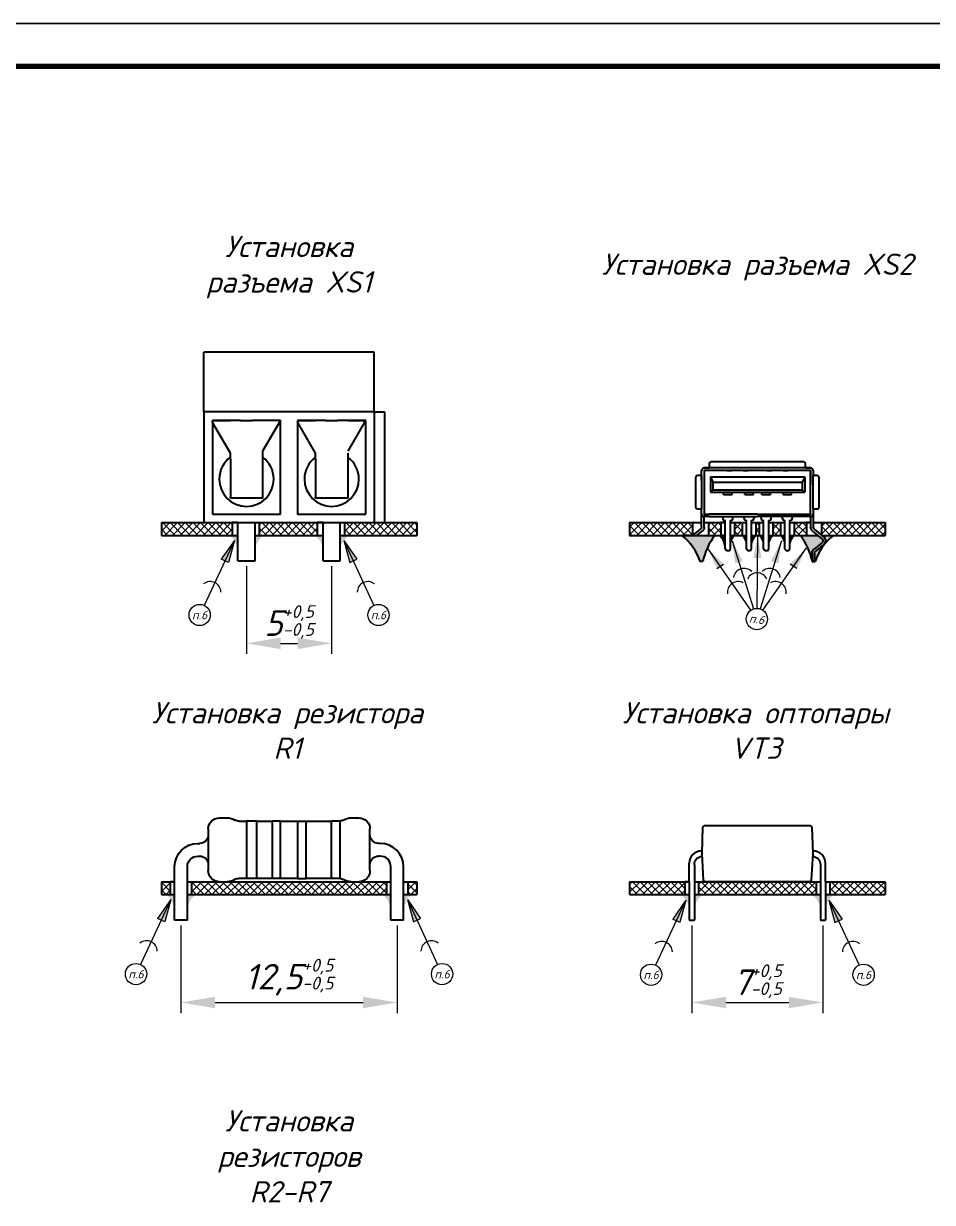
# Model space of a CAD drawing. Header units: millimetres. Extents: x 2470 to 6390, y 1560 to 2814.
# Drawn here: x 3118.8 to 3225.6, y 1719.1 to 1857.5 of the extents above; entities that cross this region are included whole.
import ezdxf

# ---------------------------------------------------------------- set-up
doc = ezdxf.new("R2010")
doc.units = ezdxf.units.MM
for name, color, linetype, lineweight in [('border', 7, 'Continuous', 70), ('Text', 7, 'Continuous', 18), ('Размерные линии', 7, 'Continuous', 15), ('Сплошная тонкая', 7, 'Continuous', 30), ('Штриховка', 7, 'Continuous', 9)]:
    doc.layers.add(name, color=color, linetype=linetype, lineweight=lineweight)
doc.styles.add('Main', font='isocpeur.ttf', dxfattribs={"oblique": 15, "height": 3})
doc.dimstyles.new('ISO-25', dxfattribs={"dimtxt": 3, "dimasz": 4, "dimexe": 1.25, "dimexo": 0.625, "dimtad": 1, "dimtoh": 1, "dimtxsty": 'Main', "dimcen": 2.5, "dimclrd": 256, "dimclre": 256, "dimclrt": 256, "dimadec": 0, "dimazin": 0, "dimtol": 1, "dimtm": 0.5, "dimtfac": 1, "dimtmove": 0, "dimatfit": 3, "dimfxl": 1, "dimlwd": -1, "dimlwe": -1, "dimarcsym": 0})

# ---------------------------------------------------------------- blocks, each defined once
blk = doc.blocks.new('*D76')
at = {"layer": 'Defpoints', "color": 0, "lineweight": 18, "transparency": 16777216}
for p in [(3137.3, 1752.24), (3162.7, 1752.24), (3162.7, 1742.56)]:
    blk.add_point(p, dxfattribs=at)
at = {"layer": 'Размерные линии', "transparency": 16777216}
for p, q in [((3137.3, 1751.61), (3137.3, 1741.31)), ((3162.7, 1751.61), (3162.7, 1741.31)), ((3141.3, 1742.56), (3158.7, 1742.56))]:
    blk.add_line(p, q, dxfattribs=at)
at = {"layer": 'Размерные линии', "lineweight": 18, "transparency": 16777216}
for points in [[(3141.3, 1743.23), (3141.3, 1741.89), (3137.3, 1742.56)], [(3158.7, 1743.23), (3158.7, 1741.89), (3162.7, 1742.56)]]:
    blk.add_solid(points, dxfattribs=at)
at = {"layer": 'Размерные линии', "transparency": 16777216, "insert": (3150, 1745.54), "char_height": 3, "attachment_point": 5, "style": 'Main'}
blk.add_mtext('12,5{\\H0.5x;\\S+0,5^ -0,5;}', dxfattribs=at)
blk = doc.blocks.new('*D69')
at = {"layer": 'Defpoints', "color": 0, "lineweight": 18, "transparency": 16777216}
for p in [(3145, 1794.41), (3155, 1794.41), (3155, 1784.73)]:
    blk.add_point(p, dxfattribs=at)
at = {"layer": 'Размерные линии', "transparency": 16777216}
for p, q in [((3145, 1793.78), (3145, 1783.48)), ((3155, 1793.78), (3155, 1783.48)), ((3149, 1784.73), (3151, 1784.73))]:
    blk.add_line(p, q, dxfattribs=at)
at = {"layer": 'Размерные линии', "lineweight": 18, "transparency": 16777216}
for points in [[(3149, 1785.4), (3149, 1784.06), (3145, 1784.73)], [(3151, 1785.4), (3151, 1784.06), (3155, 1784.73)]]:
    blk.add_solid(points, dxfattribs=at)
at = {"layer": 'Размерные линии', "transparency": 16777216, "insert": (3150, 1787.41), "char_height": 3, "attachment_point": 5, "style": 'Main'}
blk.add_mtext('5{\\H0.5x;\\S+0,5^ -0,5;}', dxfattribs=at)
blk = doc.blocks.new('*D66')
at = {"layer": 'Defpoints', "color": 0, "lineweight": 18, "transparency": 16777216}
for p in [(3197.3, 1752.24), (3212.7, 1752.24), (3212.7, 1742.56)]:
    blk.add_point(p, dxfattribs=at)
at = {"layer": 'Размерные линии', "transparency": 16777216}
for p, q in [((3197.3, 1751.61), (3197.3, 1741.31)), ((3212.7, 1751.61), (3212.7, 1741.31)), ((3201.3, 1742.56), (3208.7, 1742.56))]:
    blk.add_line(p, q, dxfattribs=at)
at = {"layer": 'Размерные линии', "lineweight": 18, "transparency": 16777216}
for points in [[(3201.3, 1743.23), (3201.3, 1741.89), (3197.3, 1742.56)], [(3208.7, 1743.23), (3208.7, 1741.89), (3212.7, 1742.56)]]:
    blk.add_solid(points, dxfattribs=at)
at = {"layer": 'Размерные линии', "transparency": 16777216, "insert": (3205, 1745.24), "char_height": 3, "attachment_point": 5, "style": 'Main'}
blk.add_mtext('7{\\H0.5x;\\S+0,5^ -0,5;}', dxfattribs=at)

msp = doc.modelspace()

# ---------------------------------------------------------------- hatches: boundary and pattern name
at = {"layer": 'Штриховка'}
h = msp.add_hatch(dxfattribs=at)
h.set_pattern_fill('ANSI37', color=256, scale=0.2)
h.set_pattern_definition([(45, (-1430, -587.5918), (-0.449012806, 0.449012806), []), (135, (-1430, -587.5918), (-0.449012806, -0.449012806), [])])
h.paths.add_polyline_path([(3143.3, 1798.908), (3135, 1798.908), (3135, 1797.408), (3143.3, 1797.408)])
h.paths.add_polyline_path([(3153.3, 1798.908), (3146.5, 1798.908), (3146.5, 1797.408), (3153.3, 1797.408)])
h.paths.add_polyline_path([(3165, 1798.908), (3161.2, 1798.908), (3161.2, 1798.908), (3156.5, 1798.908), (3156.5, 1797.408), (3165, 1797.408)])
h = msp.add_hatch(dxfattribs=at)
h.set_pattern_fill('ANSI37', color=256, scale=0.2)
h.set_pattern_definition([(45, (-1265, -587.5918), (-0.44901281, 0.44901281), []), (135, (-1265, -587.5918), (-0.44901281, -0.44901281), [])])
h.paths.add_polyline_path([(3220, 1798.908), (3212.586, 1798.908), (3212.586, 1797.408), (3220, 1797.408)])
h.paths.add_polyline_path([(3210.755, 1798.908), (3209.33, 1798.908), (3209.33, 1797.408), (3210.755, 1797.408)])
h.paths.add_polyline_path([(3207.73, 1798.908), (3206.83, 1798.908), (3206.83, 1797.408), (3207.73, 1797.408)])
h.paths.add_polyline_path([(3205.23, 1798.908), (3204.83, 1798.908), (3204.83, 1797.408), (3205.23, 1797.408)])
h.paths.add_polyline_path([(3203.23, 1798.908), (3202.33, 1798.908), (3202.33, 1797.408), (3203.23, 1797.408)])
h.paths.add_polyline_path([(3200.73, 1798.908), (3199.245, 1798.908), (3199.245, 1797.408), (3200.73, 1797.408)])
h.paths.add_polyline_path([(3197.414, 1798.908), (3190, 1798.908), (3190, 1797.408), (3197.414, 1797.408)])
h = msp.add_hatch(color=256, dxfattribs=at)
h.dxf.hatch_style = 1
h.paths.add_polyline_path([(3143.572, 1796.804), (3142.033, 1794.606), (3142.456, 1794.408)])
h.paths.add_polyline_path([(3143.572, 1796.804), (3142.456, 1794.408), (3142.877, 1794.212)])
h = msp.add_hatch(color=256, dxfattribs=at)
h.dxf.hatch_style = 1
h.paths.add_polyline_path([(3144, 1797.408), (3143, 1797.408, -0.236068), (3144, 1795.496)])
h = msp.add_hatch(color=256, dxfattribs=at)
h.dxf.hatch_style = 1
h.paths.add_polyline_path([(3146, 1797.408), (3147, 1797.408, 0.236068), (3146, 1795.496)])
h = msp.add_hatch(color=256, dxfattribs=at)
h.dxf.hatch_style = 1
h.paths.add_polyline_path([(3154, 1797.408), (3153, 1797.408, -0.236068), (3154, 1795.496)])
h = msp.add_hatch(color=256, dxfattribs=at)
h.dxf.hatch_style = 1
h.paths.add_polyline_path([(3156, 1797.408), (3157, 1797.408, 0.236068), (3156, 1795.496)])
h = msp.add_hatch(color=256, dxfattribs=at)
h.dxf.hatch_style = 1
h.paths.add_polyline_path([(3156.428, 1796.804), (3157.967, 1794.606), (3157.544, 1794.408)])
h.paths.add_polyline_path([(3156.428, 1796.804), (3157.544, 1794.408), (3157.123, 1794.212)])
h = msp.add_hatch(color=256, dxfattribs=at)
h.dxf.hatch_style = 1
h.paths.add_polyline_path([(3198.285, 1794.328), (3198.585, 1794.328, -0.1079523), (3199.999, 1797.408), (3197.906, 1797.408), (3197.424, 1797.408), (3196.114, 1797.408, -0.1493434)])
h = msp.add_hatch(color=256, dxfattribs=at)
h.dxf.hatch_style = 1
h.paths.add_polyline_path([(3201.23, 1795.84), (3201.23, 1797.408), (3200.63, 1797.408, -0.1666058)])
h = msp.add_hatch(color=256, dxfattribs=at)
h.dxf.hatch_style = 1
h.paths.add_polyline_path([(3201.83, 1797.408), (3202.43, 1797.408, 0.1666058), (3201.83, 1795.84)])
h = msp.add_hatch(color=256, dxfattribs=at)
h.dxf.hatch_style = 1
h.paths.add_polyline_path([(3202.045, 1796.786), (3203.277, 1794.402), (3202.831, 1794.262)])
h.paths.add_polyline_path([(3202.045, 1796.786), (3202.831, 1794.262), (3202.387, 1794.124)])
h = msp.add_hatch(color=256, dxfattribs=at)
h.dxf.hatch_style = 1
h.paths.add_polyline_path([(3203.73, 1797.408), (3203.13, 1797.408, -0.1666058), (3203.73, 1795.84)])
h = msp.add_hatch(color=256, dxfattribs=at)
h.dxf.hatch_style = 1
h.paths.add_polyline_path([(3204.33, 1797.408), (3204.93, 1797.408, 0.1666058), (3204.33, 1795.84)])
h = msp.add_hatch(color=256, dxfattribs=at)
h.dxf.hatch_style = 1
h.paths.add_polyline_path([(3205.03, 1797.408), (3205.471, 1794.761), (3205.004, 1794.766)])
h.paths.add_polyline_path([(3205.03, 1797.408), (3205.004, 1794.766), (3204.54, 1794.77)])
h = msp.add_hatch(color=256, dxfattribs=at)
h.dxf.hatch_style = 1
h.paths.add_polyline_path([(3205.73, 1797.408), (3205.13, 1797.408, -0.1666058), (3205.73, 1795.84)])
h = msp.add_hatch(color=256, dxfattribs=at)
h.dxf.hatch_style = 1
h.paths.add_polyline_path([(3206.33, 1797.408), (3206.93, 1797.408, 0.1666058), (3206.33, 1795.84)])
h = msp.add_hatch(color=256, dxfattribs=at)
h.dxf.hatch_style = 1
h.paths.add_polyline_path([(3207.837, 1796.786), (3206.605, 1794.402), (3207.051, 1794.262)])
h.paths.add_polyline_path([(3207.837, 1796.786), (3207.051, 1794.262), (3207.495, 1794.124)])
h = msp.add_hatch(color=256, dxfattribs=at)
h.dxf.hatch_style = 1
h.paths.add_polyline_path([(3208.23, 1797.408), (3207.63, 1797.408, -0.1666058), (3208.23, 1795.84)])
h = msp.add_hatch(color=256, dxfattribs=at)
h.dxf.hatch_style = 1
h.paths.add_polyline_path([(3208.83, 1797.408), (3209.43, 1797.408, 0.1666058), (3208.83, 1795.84)])
h = msp.add_hatch(color=256, dxfattribs=at)
h.dxf.hatch_style = 1
h.paths.add_polyline_path([(3210.061, 1797.408), (3212.154, 1797.408), (3212.636, 1797.408), (3213.946, 1797.408, 0.1493434), (3211.775, 1794.328), (3211.475, 1794.328, 0.1079523)])
h = msp.add_hatch(color=256, dxfattribs=at)
h.dxf.hatch_style = 1
h.paths.add_polyline_path([(3199.126, 1795.945), (3201.015, 1794.039), (3200.631, 1793.772)])
h.paths.add_polyline_path([(3199.126, 1795.945), (3200.631, 1793.772), (3200.249, 1793.507)])
h = msp.add_hatch(color=256, dxfattribs=at)
h.dxf.hatch_style = 1
h.paths.add_polyline_path([(3210.757, 1795.945), (3208.868, 1794.039), (3209.251, 1793.772)])
h.paths.add_polyline_path([(3210.757, 1795.945), (3209.251, 1793.772), (3209.633, 1793.507)])
h = msp.add_hatch(dxfattribs=at)
h.set_pattern_fill('ANSI37', color=256, scale=0.2)
h.set_pattern_definition([(45, (-1320, -679.7617), (-0.44901281, 0.44901281), []), (135, (-1320, -679.7617), (-0.44901281, -0.44901281), [])])
h.paths.add_polyline_path([(3136.05, 1756.738), (3135, 1756.738), (3135, 1755.238), (3136.051, 1755.238)])
h.paths.add_polyline_path([(3161.45, 1756.738), (3138.55, 1756.738), (3138.549, 1755.238), (3161.451, 1755.238)])
h.paths.add_polyline_path([(3165, 1756.738), (3163.95, 1756.738), (3163.949, 1755.238), (3165, 1755.238)])
h = msp.add_hatch(dxfattribs=at)
h.set_pattern_fill('ANSI37', color=256, scale=0.2)
h.set_pattern_definition([(45, (-1320, -629.7617), (-0.449012806, 0.449012806), []), (135, (-1320, -629.7617), (-0.449012806, -0.449012806), [])])
h.paths.add_polyline_path([(3196.5, 1756.738), (3190, 1756.738), (3190, 1755.238), (3196.5, 1755.238)])
h.paths.add_polyline_path([(3211.9, 1756.738), (3198.1, 1756.738), (3198.1, 1755.238), (3211.9, 1755.238)])
h.paths.add_polyline_path([(3220, 1756.738), (3213.5, 1756.738), (3213.5, 1755.238), (3220, 1755.238)])
h = msp.add_hatch(color=256, dxfattribs=at)
h.dxf.hatch_style = 1
h.paths.add_polyline_path([(3136.55, 1755.238), (3135.55, 1755.238, -0.236068), (3136.55, 1753.326)])
h = msp.add_hatch(color=256, dxfattribs=at)
h.dxf.hatch_style = 1
h.paths.add_polyline_path([(3138.05, 1755.238), (3139.05, 1755.238, 0.236068), (3138.05, 1753.326)])
h = msp.add_hatch(color=256, dxfattribs=at)
h.dxf.hatch_style = 1
h.paths.add_polyline_path([(3161.95, 1755.238), (3160.95, 1755.238, -0.236068), (3161.95, 1753.326)])
h = msp.add_hatch(color=256, dxfattribs=at)
h.dxf.hatch_style = 1
h.paths.add_polyline_path([(3163.45, 1755.238), (3164.45, 1755.238, 0.236068), (3163.45, 1753.326)])
h = msp.add_hatch(color=256, dxfattribs=at)
h.dxf.hatch_style = 1
h.paths.add_polyline_path([(3197, 1755.238), (3196, 1755.238, -0.236068), (3197, 1753.326)])
h = msp.add_hatch(color=256, dxfattribs=at)
h.dxf.hatch_style = 1
h.paths.add_polyline_path([(3197.6, 1755.238), (3198.6, 1755.238, 0.236068), (3197.6, 1753.326)])
h = msp.add_hatch(color=256, dxfattribs=at)
h.dxf.hatch_style = 1
h.paths.add_polyline_path([(3212.4, 1755.238), (3211.4, 1755.238, -0.236068), (3212.4, 1753.326)])
h = msp.add_hatch(color=256, dxfattribs=at)
h.dxf.hatch_style = 1
h.paths.add_polyline_path([(3213, 1755.238), (3214, 1755.238, 0.236068), (3213, 1753.326)])
h = msp.add_hatch(color=256, dxfattribs=at)
h.dxf.hatch_style = 1
h.paths.add_polyline_path([(3136.099, 1754.637), (3134.56, 1752.439), (3134.983, 1752.241)])
h.paths.add_polyline_path([(3136.099, 1754.637), (3134.983, 1752.241), (3135.404, 1752.045)])
h = msp.add_hatch(color=256, dxfattribs=at)
h.dxf.hatch_style = 1
h.paths.add_polyline_path([(3163.901, 1754.637), (3165.44, 1752.439), (3165.017, 1752.241)])
h.paths.add_polyline_path([(3163.901, 1754.637), (3165.017, 1752.241), (3164.596, 1752.045)])
h = msp.add_hatch(color=256, dxfattribs=at)
h.dxf.hatch_style = 1
h.paths.add_polyline_path([(3196.596, 1754.56), (3195.057, 1752.362), (3195.48, 1752.165)])
h.paths.add_polyline_path([(3196.596, 1754.56), (3195.48, 1752.165), (3195.901, 1751.968)])
h = msp.add_hatch(color=256, dxfattribs=at)
h.dxf.hatch_style = 1
h.paths.add_polyline_path([(3213.404, 1754.56), (3214.943, 1752.362), (3214.52, 1752.165)])
h.paths.add_polyline_path([(3213.404, 1754.56), (3214.52, 1752.165), (3214.099, 1751.968)])

# ---------------------------------------------------------------- linework, layer by layer
at = {"layer": 'border', "lineweight": 18}
for p, q in [((3310, 1857.5), (2890, 1857.5)), ((2890, 1857.5), (3310, 1857.5)), ((3202.045, 1796.786), (3204.566, 1788.774)), ((3205.03, 1797.408), (3204.953, 1788.831)), ((3207.837, 1796.786), (3205.316, 1788.774)), ((3204.228, 1788.608), (3199.126, 1795.945)), ((3205.655, 1788.608), (3210.757, 1795.945))]:
    msp.add_line(p, q, dxfattribs=at)
at = {"layer": 'border', "lineweight": 70}
msp.add_line((2910, 1852.5), (3305, 1852.5), dxfattribs=at)
at = {"layer": 'Размерные линии'}
for p, q in [((3143.572, 1796.804), (3140.026, 1789.191)), ((3143.572, 1796.804), (3142.033, 1794.606)), ((3143.572, 1796.804), (3142.877, 1794.212)), ((3156.428, 1796.804), (3157.967, 1794.606)), ((3156.428, 1796.804), (3159.974, 1789.191)), ((3156.428, 1796.804), (3157.123, 1794.212)), ((3142.877, 1794.212), (3142.033, 1794.606)), ((3157.123, 1794.212), (3157.967, 1794.606)), ((3200.249, 1793.507), (3201.015, 1794.039)), ((3209.633, 1793.507), (3208.868, 1794.039)), ((3136.099, 1754.637), (3132.553, 1747.023)), ((3136.099, 1754.637), (3134.56, 1752.439)), ((3136.099, 1754.637), (3135.404, 1752.045)), ((3163.901, 1754.637), (3165.44, 1752.439)), ((3163.901, 1754.637), (3167.447, 1747.023)), ((3163.901, 1754.637), (3164.596, 1752.045)), ((3196.596, 1754.56), (3193.05, 1746.947)), ((3196.596, 1754.56), (3195.057, 1752.362)), ((3196.596, 1754.56), (3195.901, 1751.968)), ((3213.404, 1754.56), (3214.943, 1752.362)), ((3213.404, 1754.56), (3216.95, 1746.947)), ((3213.404, 1754.56), (3214.099, 1751.968)), ((3135.404, 1752.045), (3134.56, 1752.439)), ((3164.596, 1752.045), (3165.44, 1752.439)), ((3195.901, 1751.968), (3195.057, 1752.362)), ((3214.099, 1751.968), (3214.943, 1752.362))]:
    msp.add_line(p, q, dxfattribs=at)
for centre in [(3139.498, 1788.057), (3160.502, 1788.057), (3204.941, 1787.581), (3132.025, 1745.89), (3167.975, 1745.89), (3192.522, 1745.814), (3217.478, 1745.814)]:
    msp.add_circle(centre, 1.25, dxfattribs=at)
for centre, start, end in [((3203.431, 1792.285), 43.59813, 171.24467), ((3204.975, 1791.754), 25.73902, 153.38556), ((3206.452, 1792.285), 8.75533, 136.40187), ((3140.743, 1790.732), 1.08395, 128.73049), ((3159.257, 1790.732), 51.26951, 178.91605), ((3202.738, 1790.73), 61.01215, 188.65869), ((3207.144, 1790.73), 351.34131, 118.98785), ((3133.271, 1748.564), 1.08395, 128.73049), ((3166.729, 1748.564), 51.26951, 178.91605), ((3193.768, 1748.488), 1.08395, 128.73049), ((3216.232, 1748.488), 51.26951, 178.91605)]:
    msp.add_arc(centre, 1.25, start, end, dxfattribs=at)
at = {"layer": 'Сплошная тонкая', "linetype": 'Continuous', "lineweight": 25, "extrusion": (1.22465e-16, 1, -2.22045e-16)}
for p, q in [((3140, 1811.908), (3140, 1818.908)), ((3144.58, 1818.908), (3140, 1818.908)), ((3154.58, 1818.908), (3145.42, 1818.908)), ((3160, 1818.908), (3155.42, 1818.908)), ((3160, 1811.908), (3160, 1818.908)), ((3140, 1811.908), (3140, 1798.908)), ((3160, 1811.908), (3140, 1811.908)), ((3160, 1811.908), (3160, 1798.908)), ((3160, 1811.908), (3161.2, 1811.908)), ((3161.2, 1811.908), (3161.2, 1798.908)), ((3143.11, 1810.908), (3141, 1810.908)), ((3141, 1810.908), (3141, 1810.108)), ((3141.02, 1810.899), (3143.11, 1810.899)), ((3141.02, 1810.649), (3141.02, 1810.899)), ((3143.11, 1807.057), (3141.02, 1810.649)), ((3144.3, 1810.908), (3143.11, 1810.908)), ((3146.89, 1810.908), (3145.7, 1810.908)), ((3149, 1810.908), (3146.89, 1810.908)), ((3148.98, 1810.899), (3146.89, 1807.308)), ((3149, 1810.108), (3149, 1810.908)), ((3153.11, 1810.908), (3151, 1810.908)), ((3151, 1810.908), (3151, 1810.108)), ((3151.02, 1810.899), (3153.11, 1810.899)), ((3151.02, 1810.649), (3151.02, 1810.899)), ((3153.11, 1807.057), (3151.02, 1810.649)), ((3154.3, 1810.908), (3153.11, 1810.908)), ((3156.89, 1810.908), (3155.7, 1810.908)), ((3159, 1810.908), (3156.89, 1810.908)), ((3158.98, 1810.899), (3156.89, 1807.308)), ((3156.89, 1810.899), (3158.98, 1810.899)), ((3158.98, 1810.649), (3158.98, 1810.899)), ((3159, 1810.108), (3159, 1810.908)), ((3141, 1810.108), (3141, 1799.908)), ((3149, 1799.908), (3149, 1810.108)), ((3151, 1810.108), (3151, 1799.908)), ((3159, 1799.908), (3159, 1810.108)), ((3143.11, 1807.057), (3143.11, 1807.051)), ((3143.11, 1806.372), (3143.11, 1803.103)), ((3146.89, 1807.308), (3146.89, 1807.051)), ((3146.89, 1806.372), (3146.89, 1803.103)), ((3153.11, 1806.372), (3153.11, 1803.103)), ((3156.89, 1806.372), (3156.89, 1803.103)), ((3143.11, 1803.103), (3143.11, 1802.369)), ((3143.11, 1802.369), (3143.11, 1801.886)), ((3146.89, 1803.103), (3146.89, 1802.369)), ((3146.89, 1802.369), (3146.89, 1801.886)), ((3153.11, 1803.103), (3153.11, 1802.369)), ((3153.11, 1802.369), (3153.11, 1801.886)), ((3156.89, 1803.103), (3156.89, 1802.369)), ((3156.89, 1802.369), (3156.89, 1801.886)), ((3146.89, 1801.77), (3143.11, 1801.77)), ((3156.89, 1801.77), (3153.11, 1801.77)), ((3141, 1799.908), (3143.9, 1799.908)), ((3143.9, 1799.908), (3146.1, 1799.908)), ((3146.1, 1799.908), (3149, 1799.908)), ((3151, 1799.908), (3153.9, 1799.908)), ((3153.9, 1799.908), (3156.1, 1799.908)), ((3156.1, 1799.908), (3159, 1799.908)), ((3140, 1798.908), (3161.2, 1798.908)), ((3144, 1794.408), (3144, 1798.908)), ((3146, 1794.408), (3146, 1798.908)), ((3154, 1794.408), (3154, 1798.908)), ((3156, 1794.408), (3156, 1798.908)), ((3141.8, 1764.244), (3142.714, 1764.244)), ((3144.155, 1763.844), (3145, 1763.844)), ((3146.2, 1763.864), (3145, 1763.864)), ((3146.2, 1763.844), (3148, 1763.844)), ((3149, 1763.864), (3148, 1763.864)), ((3149, 1763.844), (3151, 1763.844)), ((3151, 1763.864), (3152, 1763.864)), ((3152, 1763.844), (3155, 1763.844)), ((3156, 1763.864), (3155, 1763.864)), ((3157.286, 1764.244), (3158.2, 1764.244)), ((3198.5, 1760.038), (3198.608, 1763.145)), ((3198.808, 1763.338), (3211.192, 1763.338)), ((3211.392, 1763.145), (3211.5, 1760.038)), ((3139.3, 1761.244), (3139.5, 1761.244)), ((3160.7, 1761.244), (3160.5, 1761.244)), ((3139.3, 1759.744), (3139.5, 1759.744)), ((3160.7, 1759.744), (3160.5, 1759.744)), ((3198.4, 1760.338), (3198.51, 1760.338)), ((3198.663, 1756.928), (3198.5, 1760.038)), ((3211.5, 1760.038), (3211.337, 1756.928)), ((3211.49, 1760.338), (3211.6, 1760.338)), ((3136.55, 1752.238), (3136.55, 1758.494)), ((3138.05, 1752.238), (3138.05, 1758.494)), ((3161.95, 1752.238), (3161.95, 1758.494)), ((3163.45, 1752.238), (3163.45, 1758.494)), ((3197, 1756.738), (3197, 1758.938)), ((3197.6, 1758.742), (3197.6, 1756.738)), ((3212.4, 1758.742), (3212.4, 1756.738)), ((3213, 1756.738), (3213, 1758.938)), ((3141.8, 1756.744), (3142.714, 1756.744)), ((3144.155, 1757.144), (3145, 1757.144)), ((3146.2, 1757.124), (3145, 1757.124)), ((3146.2, 1757.144), (3148, 1757.144)), ((3149, 1757.124), (3148, 1757.124)), ((3149, 1757.144), (3151, 1757.144)), ((3151, 1757.124), (3152, 1757.124)), ((3152, 1757.144), (3155, 1757.144)), ((3156, 1757.124), (3155, 1757.124)), ((3157.286, 1756.744), (3158.2, 1756.744)), ((3197, 1756.738), (3197, 1755.338)), ((3197.6, 1756.738), (3197.6, 1755.338)), ((3211.137, 1756.738), (3198.863, 1756.738)), ((3212.4, 1756.738), (3212.4, 1755.338)), ((3213, 1756.738), (3213, 1755.338)), ((3197, 1755.338), (3197, 1752.238)), ((3197.6, 1755.338), (3197.6, 1752.238)), ((3212.4, 1755.338), (3212.4, 1752.238)), ((3213, 1755.338), (3213, 1752.238))]:
    msp.add_line(p, q, dxfattribs=at)
at = {"layer": 'Сплошная тонкая', "linetype": 'Continuous', "lineweight": 25, "extrusion": (0, 1, -2.22045e-16)}
for p, q in [((3198.455, 1804.428), (3198.455, 1805.018)), ((3198.455, 1805.018), (3198.455, 1805.018)), ((3198.455, 1804.418), (3198.455, 1805.018)), ((3198.546, 1805.237), (3198.546, 1805.237)), ((3200.912, 1805.028), (3198.755, 1805.029)), ((3198.755, 1805.029), (3198.755, 1804.328)), ((3198.755, 1805.018), (3198.755, 1804.428)), ((3198.765, 1805.328), (3199.345, 1805.328)), ((3198.765, 1805.328), (3198.765, 1805.328)), ((3200.912, 1805.328), (3198.765, 1805.328)), ((3199.355, 1805.328), (3199.345, 1805.328)), ((3199.345, 1805.028), (3199.355, 1805.028)), ((3199.355, 1805.828), (3199.355, 1805.338)), ((3210.655, 1805.328), (3199.355, 1805.328)), ((3210.655, 1805.028), (3199.355, 1805.028)), ((3210.455, 1806.028), (3199.555, 1806.028)), ((3201.309, 1805.328), (3200.914, 1805.328)), ((3201.309, 1805.028), (3200.914, 1805.028)), ((3201.415, 1805.028), (3201.98, 1805.028)), ((3203.344, 1805.028), (3201.98, 1805.028)), ((3203.344, 1805.028), (3203.908, 1805.028)), ((3204.412, 1805.328), (3204.014, 1805.328)), ((3204.412, 1805.028), (3204.014, 1805.028)), ((3205.598, 1805.328), (3204.412, 1805.328)), ((3205.598, 1805.028), (3204.412, 1805.028)), ((3205.996, 1805.328), (3205.598, 1805.328)), ((3205.996, 1805.028), (3205.598, 1805.028)), ((3206.102, 1805.028), (3206.666, 1805.028)), ((3208.03, 1805.028), (3206.666, 1805.028)), ((3208.03, 1805.028), (3208.595, 1805.028)), ((3209.096, 1805.328), (3208.701, 1805.328)), ((3209.096, 1805.028), (3208.701, 1805.028)), ((3211.245, 1805.328), (3209.098, 1805.328)), ((3211.245, 1805.028), (3209.098, 1805.028)), ((3210.655, 1805.338), (3210.655, 1805.828)), ((3210.665, 1805.328), (3210.655, 1805.328)), ((3210.655, 1805.028), (3210.665, 1805.028)), ((3210.665, 1805.328), (3211.245, 1805.328)), ((3211.245, 1805.028), (3210.665, 1805.028)), ((3211.245, 1805.328), (3211.245, 1805.328)), ((3211.245, 1805.028), (3211.245, 1805.028)), ((3211.255, 1805.018), (3211.255, 1805.018)), ((3211.255, 1804.428), (3211.255, 1805.018)), ((3211.255, 1804.868), (3211.255, 1805.018)), ((3211.555, 1805.018), (3211.555, 1804.428)), ((3211.555, 1805.018), (3211.555, 1804.311)), ((3211.555, 1805.018), (3211.555, 1805.018)), ((3197.755, 1804.218), (3197.755, 1800.718)), ((3198.445, 1804.418), (3197.955, 1804.418)), ((3198.455, 1804.428), (3198.455, 1804.418)), ((3198.455, 1804.418), (3198.455, 1800.518)), ((3198.455, 1804.311), (3198.455, 1804.418)), ((3198.455, 1803.843), (3198.455, 1804.311)), ((3198.455, 1804.311), (3198.455, 1803.345)), ((3198.755, 1804.418), (3198.755, 1804.428)), ((3198.755, 1804.418), (3198.755, 1800.518)), ((3199.48, 1804.268), (3199.48, 1802.468)), ((3199.48, 1804.268), (3199.78, 1803.668)), ((3199.48, 1804.268), (3210.58, 1804.268)), ((3199.78, 1803.668), (3199.78, 1802.768)), ((3199.78, 1803.668), (3210.28, 1803.668)), ((3210.58, 1804.268), (3210.28, 1803.668)), ((3210.28, 1803.668), (3210.28, 1802.768)), ((3210.58, 1804.268), (3210.58, 1802.468)), ((3211.255, 1804.428), (3211.255, 1804.418)), ((3211.255, 1800.518), (3211.255, 1804.418)), ((3211.555, 1804.418), (3211.555, 1804.428)), ((3211.555, 1800.518), (3211.555, 1804.418)), ((3211.555, 1803.345), (3211.555, 1804.311)), ((3212.055, 1804.418), (3211.565, 1804.418)), ((3212.255, 1800.718), (3212.255, 1804.218)), ((3199.48, 1802.468), (3199.78, 1802.768)), ((3199.48, 1802.468), (3210.58, 1802.468)), ((3199.78, 1802.768), (3210.28, 1802.768)), ((3210.58, 1802.468), (3210.28, 1802.768)), ((3211.555, 1803.345), (3211.555, 1803.318)), ((3211.255, 1801.293), (3211.255, 1801.618)), ((3211.555, 1801.618), (3211.555, 1801.608)), ((3197.955, 1800.518), (3198.445, 1800.518)), ((3198.455, 1800.748), (3198.455, 1800.518)), ((3198.455, 1800.518), (3198.455, 1800.508)), ((3198.455, 1799.918), (3198.455, 1800.508)), ((3198.455, 1799.918), (3198.455, 1799.918)), ((3198.455, 1798.378), (3198.455, 1799.918)), ((3198.755, 1800.508), (3198.755, 1800.518)), ((3198.755, 1800.508), (3198.755, 1799.918)), ((3198.755, 1798.378), (3198.755, 1799.608)), ((3200.93, 1799.463), (3200.93, 1799.608)), ((3202.13, 1799.463), (3202.13, 1799.608)), ((3203.43, 1799.463), (3203.43, 1799.608)), ((3204.63, 1799.463), (3204.63, 1799.608)), ((3205.43, 1799.463), (3205.43, 1799.608)), ((3206.63, 1799.463), (3206.63, 1799.608)), ((3207.93, 1799.463), (3207.93, 1799.608)), ((3209.13, 1799.463), (3209.13, 1799.608)), ((3211.255, 1800.518), (3211.255, 1800.508)), ((3211.255, 1799.918), (3211.255, 1800.508)), ((3211.255, 1799.608), (3211.255, 1798.378)), ((3211.555, 1800.508), (3211.555, 1800.518)), ((3211.555, 1800.508), (3211.555, 1799.918)), ((3211.555, 1799.918), (3211.555, 1798.378)), ((3211.555, 1799.918), (3211.555, 1799.918)), ((3211.565, 1800.518), (3212.055, 1800.518)), ((3197.424, 1797.408), (3198.338, 1798.136)), ((3199.555, 1798.908), (3201.23, 1798.908)), ((3201.23, 1798.908), (3201.23, 1799.163)), ((3201.23, 1795.84), (3201.23, 1798.908)), ((3201.83, 1798.908), (3201.83, 1799.163)), ((3201.83, 1795.84), (3201.83, 1798.908)), ((3201.83, 1798.908), (3203.73, 1798.908)), ((3203.73, 1798.908), (3203.73, 1799.163)), ((3203.73, 1795.84), (3203.73, 1798.908)), ((3204.33, 1798.908), (3204.33, 1799.163)), ((3204.33, 1795.84), (3204.33, 1798.908)), ((3204.33, 1798.908), (3205, 1798.908)), ((3205.01, 1798.908), (3205.73, 1798.908)), ((3205.73, 1798.908), (3205.73, 1799.163)), ((3205.73, 1795.84), (3205.73, 1798.908)), ((3206.33, 1798.908), (3206.33, 1799.163)), ((3206.33, 1795.84), (3206.33, 1798.908)), ((3206.33, 1798.908), (3208.23, 1798.908)), ((3208.23, 1798.908), (3208.23, 1799.163)), ((3208.23, 1795.84), (3208.23, 1798.908)), ((3208.83, 1798.908), (3208.83, 1799.163)), ((3208.83, 1795.84), (3208.83, 1798.908)), ((3208.83, 1798.908), (3210.455, 1798.908)), ((3211.672, 1798.136), (3212.779, 1797.255)), ((3197.906, 1797.408), (3198.525, 1797.901)), ((3211.485, 1797.901), (3212.592, 1797.02)), ((3201.38, 1795.583), (3201.23, 1795.84)), ((3201.68, 1795.583), (3201.38, 1795.583)), ((3201.68, 1795.583), (3201.83, 1795.84)), ((3203.88, 1795.583), (3203.73, 1795.84)), ((3204.18, 1795.583), (3203.88, 1795.583)), ((3204.18, 1795.583), (3204.33, 1795.84)), ((3205.88, 1795.583), (3205.73, 1795.84)), ((3206.18, 1795.583), (3205.88, 1795.583)), ((3206.18, 1795.583), (3206.33, 1795.84)), ((3208.38, 1795.583), (3208.23, 1795.84)), ((3208.68, 1795.583), (3208.38, 1795.583)), ((3208.68, 1795.583), (3208.83, 1795.84)), ((3211.425, 1795.328), (3211.425, 1794.845)), ((3212.592, 1796.551), (3211.655, 1795.805)), ((3211.725, 1795.328), (3211.725, 1794.845)), ((3212.779, 1796.316), (3211.842, 1795.571)), ((3198.585, 1794.328), (3198.285, 1794.328)), ((3211.425, 1794.328), (3211.725, 1794.328)), ((3211.475, 1794.328), (3211.775, 1794.328))]:
    msp.add_line(p, q, dxfattribs=at)
at = {"layer": 'Сплошная тонкая', "lineweight": 25, "extrusion": (0, 1, -2.22045e-16)}
for p, q in [((3198.455, 1804.428), (3198.455, 1805.018)), ((3198.455, 1805.018), (3198.455, 1805.018)), ((3198.455, 1804.418), (3198.455, 1805.018)), ((3198.546, 1805.237), (3198.546, 1805.237)), ((3198.755, 1805.018), (3198.755, 1804.428)), ((3198.755, 1805.018), (3198.755, 1804.328)), ((3198.755, 1805.018), (3198.755, 1805.018)), ((3198.758, 1805.025), (3198.758, 1805.025)), ((3198.765, 1805.328), (3199.345, 1805.328)), ((3198.765, 1805.328), (3198.765, 1805.328)), ((3200.912, 1805.328), (3198.765, 1805.328)), ((3198.765, 1805.028), (3198.765, 1805.028)), ((3199.345, 1805.028), (3198.765, 1805.028)), ((3200.912, 1805.028), (3198.765, 1805.028)), ((3199.355, 1805.328), (3199.345, 1805.328)), ((3199.345, 1805.028), (3199.355, 1805.028)), ((3210.655, 1805.328), (3199.355, 1805.328)), ((3210.655, 1805.028), (3199.355, 1805.028)), ((3211.245, 1805.328), (3209.098, 1805.328)), ((3211.245, 1805.028), (3209.098, 1805.028)), ((3210.665, 1805.328), (3210.655, 1805.328)), ((3210.655, 1805.028), (3210.665, 1805.028)), ((3210.665, 1805.328), (3211.245, 1805.328)), ((3211.245, 1805.028), (3210.665, 1805.028)), ((3211.245, 1805.328), (3211.245, 1805.328)), ((3211.245, 1805.028), (3211.245, 1803.332)), ((3211.555, 1805.018), (3211.555, 1804.428)), ((3211.555, 1805.018), (3211.555, 1804.311)), ((3211.555, 1805.018), (3211.555, 1805.018)), ((3198.455, 1804.418), (3198.455, 1800.518)), ((3198.755, 1804.418), (3198.755, 1800.518)), ((3199.48, 1804.268), (3199.48, 1802.468)), ((3199.48, 1804.268), (3199.78, 1803.668)), ((3199.48, 1804.268), (3210.58, 1804.268)), ((3199.78, 1803.668), (3199.78, 1802.768)), ((3199.78, 1803.668), (3210.28, 1803.668)), ((3210.58, 1804.268), (3210.28, 1803.668)), ((3210.28, 1803.668), (3210.28, 1802.768)), ((3210.58, 1804.268), (3210.58, 1802.468)), ((3211.255, 1800.518), (3211.255, 1804.418)), ((3211.255, 1803.318), (3211.255, 1803.643)), ((3211.555, 1804.418), (3211.555, 1804.428)), ((3211.555, 1800.518), (3211.555, 1804.418)), ((3211.555, 1803.345), (3211.555, 1804.311)), ((3198.455, 1803.277), (3198.455, 1801.66)), ((3199.48, 1802.468), (3199.78, 1802.768)), ((3199.48, 1802.468), (3210.58, 1802.468)), ((3199.78, 1802.768), (3210.28, 1802.768)), ((3201.03, 1802.193), (3202.03, 1802.193)), ((3203.53, 1802.193), (3204.53, 1802.193)), ((3205.53, 1802.193), (3206.53, 1802.193)), ((3208.03, 1802.193), (3209.03, 1802.193)), ((3210.58, 1802.468), (3210.28, 1802.768)), ((3211.555, 1803.345), (3211.555, 1803.318)), ((3211.555, 1801.618), (3211.555, 1801.608)), ((3198.445, 1799.918), (3198.445, 1799.918)), ((3198.455, 1799.918), (3198.455, 1800.518)), ((3198.455, 1799.918), (3198.455, 1799.918)), ((3198.536, 1799.699), (3198.536, 1799.699)), ((3198.745, 1799.918), (3198.745, 1799.918)), ((3198.755, 1800.508), (3198.755, 1799.918)), ((3198.755, 1799.918), (3198.755, 1799.918)), ((3198.765, 1799.908), (3199.345, 1799.908)), ((3199.345, 1799.608), (3198.765, 1799.608)), ((3199.355, 1799.908), (3199.345, 1799.908)), ((3199.345, 1799.608), (3199.355, 1799.608)), ((3205, 1799.908), (3199.355, 1799.908)), ((3199.355, 1799.608), (3205, 1799.608)), ((3205.01, 1799.908), (3210.655, 1799.908)), ((3210.655, 1799.608), (3205.01, 1799.608)), ((3210.655, 1799.908), (3210.665, 1799.908)), ((3210.665, 1799.608), (3210.655, 1799.608)), ((3210.665, 1799.908), (3211.245, 1799.908)), ((3211.245, 1799.608), (3210.665, 1799.608)), ((3211.252, 1799.911), (3211.252, 1799.911)), ((3211.255, 1799.918), (3211.255, 1800.508)), ((3211.255, 1799.918), (3211.255, 1799.918)), ((3211.464, 1799.699), (3211.464, 1799.699)), ((3211.555, 1800.508), (3211.555, 1800.518)), ((3211.555, 1800.508), (3211.555, 1799.918)), ((3211.555, 1799.918), (3211.555, 1799.918))]:
    msp.add_line(p, q, dxfattribs=at)
at = {"layer": 'Сплошная тонкая', "lineweight": 25}
for p, q in [((3135, 1798.908), (3165, 1798.908)), ((3135, 1798.908), (3135, 1797.408)), ((3144, 1798.908), (3143.3, 1798.908)), ((3143.3, 1798.908), (3143.3, 1797.408)), ((3144, 1798.908), (3143.5, 1798.908)), ((3146, 1798.908), (3146.5, 1798.908)), ((3146.5, 1798.908), (3146.5, 1797.408)), ((3146.7, 1798.908), (3153.3, 1798.908)), ((3154, 1798.908), (3153.3, 1798.908)), ((3153.3, 1798.908), (3153.3, 1797.408)), ((3156, 1798.908), (3156.7, 1798.908)), ((3156.5, 1798.908), (3156.5, 1797.408)), ((3165, 1798.908), (3165, 1797.408)), ((3190, 1798.908), (3198.455, 1798.908)), ((3190, 1798.908), (3190, 1797.408)), ((3197.414, 1797.408), (3197.414, 1798.908)), ((3198.755, 1798.908), (3201.23, 1798.908)), ((3199.245, 1798.908), (3199.245, 1797.408)), ((3201.23, 1798.908), (3200.73, 1798.908)), ((3200.73, 1798.908), (3200.73, 1797.408)), ((3201.83, 1798.908), (3203.73, 1798.908)), ((3201.83, 1798.908), (3202.33, 1798.908)), ((3202.33, 1798.908), (3202.33, 1797.408)), ((3203.23, 1798.908), (3203.23, 1797.408)), ((3204.33, 1798.908), (3205.73, 1798.908)), ((3204.83, 1798.908), (3204.83, 1797.408)), ((3205.23, 1798.908), (3205.23, 1797.408)), ((3206.33, 1798.908), (3208.23, 1798.908)), ((3206.83, 1798.908), (3206.83, 1797.408)), ((3207.73, 1798.908), (3207.73, 1797.408)), ((3208.83, 1798.908), (3211.255, 1798.908)), ((3209.33, 1798.908), (3209.33, 1797.408)), ((3211.255, 1798.908), (3210.755, 1798.908)), ((3210.755, 1798.908), (3210.755, 1797.408)), ((3211.555, 1798.908), (3220, 1798.908)), ((3212.586, 1797.408), (3212.586, 1798.908)), ((3220, 1798.908), (3220, 1797.408)), ((3135, 1797.408), (3144, 1797.408)), ((3146, 1797.408), (3154, 1797.408)), ((3156, 1797.408), (3165, 1797.408)), ((3190, 1797.408), (3197.424, 1797.408)), ((3196.414, 1797.408), (3196.114, 1797.408)), ((3196.914, 1797.408), (3196.414, 1797.408)), ((3197.414, 1797.408), (3196.914, 1797.408)), ((3197.424, 1797.408), (3199.245, 1797.408)), ((3197.906, 1797.408), (3201.23, 1797.408)), ((3201.23, 1797.408), (3200.63, 1797.408)), ((3201.83, 1797.408), (3203.73, 1797.408)), ((3204.33, 1797.408), (3205.73, 1797.408)), ((3206.33, 1797.408), (3208.23, 1797.408)), ((3208.83, 1797.408), (3212.104, 1797.408)), ((3212.586, 1797.408), (3220, 1797.408)), ((3144, 1794.408), (3146, 1794.408)), ((3154, 1794.408), (3156, 1794.408)), ((3211.425, 1794.408), (3211.725, 1794.408)), ((3135, 1756.738), (3136.55, 1756.738)), ((3135, 1756.738), (3135, 1755.238)), ((3136.55, 1756.738), (3136.05, 1756.738)), ((3136.05, 1756.738), (3136.051, 1755.238)), ((3138.05, 1756.738), (3161.95, 1756.738)), ((3138.05, 1756.738), (3138.55, 1756.738)), ((3138.55, 1756.738), (3138.549, 1755.238)), ((3161.45, 1756.738), (3161.451, 1755.238)), ((3163.45, 1756.738), (3165, 1756.738)), ((3163.95, 1756.738), (3163.949, 1755.238)), ((3165, 1756.738), (3165, 1755.238)), ((3190, 1756.738), (3197, 1756.738)), ((3190, 1756.738), (3190, 1755.238)), ((3197, 1756.738), (3196.5, 1756.738)), ((3196.5, 1756.738), (3196.5, 1755.238)), ((3197.6, 1756.738), (3212.4, 1756.738)), ((3197.6, 1756.738), (3198.1, 1756.738)), ((3198.1, 1756.738), (3198.1, 1755.238)), ((3211.9, 1756.738), (3211.9, 1755.238)), ((3213, 1756.738), (3220, 1756.738)), ((3213.5, 1756.738), (3213.5, 1755.238)), ((3220, 1756.738), (3220, 1755.238)), ((3135, 1755.238), (3136.55, 1755.238)), ((3138.05, 1755.238), (3161.95, 1755.238)), ((3163.45, 1755.238), (3165, 1755.238)), ((3190, 1755.238), (3197, 1755.238)), ((3197.6, 1755.238), (3212.4, 1755.238)), ((3213, 1755.238), (3220, 1755.238)), ((3138.05, 1752.238), (3136.55, 1752.238)), ((3163.45, 1752.238), (3161.95, 1752.238)), ((3197, 1752.238), (3197.6, 1752.238)), ((3212.4, 1752.238), (3213, 1752.238))]:
    msp.add_line(p, q, dxfattribs=at)
at = {"layer": 'Сплошная тонкая', "linetype": 'Continuous', "lineweight": 25}
for centre, radius, start, end in [((3145, 1804.017), 3.2, 126.20138, 180), ((3145, 1804.017), 3.2, 0, 53.79863), ((3155, 1804.017), 3.2, 126.20138, 180), ((3155, 1804.017), 3.2, 0, 53.79863), ((3198.765, 1805.018), 0.31, 90, 180), ((3198.765, 1805.018), 0.31, 90, 180), ((3199.555, 1805.828), 0.2, 90, 180), ((3210.455, 1805.828), 0.2, 0, 90), ((3211.245, 1805.018), 0.31, 0, 90), ((3211.245, 1805.018), 0.31, 0, 90), ((3211.245, 1805.018), 0.01, 0, 90), ((3211.245, 1805.018), 0.01, 0, 90), ((3145, 1804.017), 3.2, 180, 0), ((3155, 1804.017), 3.2, 180, 0), ((3197.955, 1804.218), 0.2, 90, 180), ((3212.055, 1804.218), 0.2, 0, 90), ((3197.955, 1800.718), 0.2, 180, 270), ((3201.23, 1799.463), 0.3, 180, 270), ((3201.83, 1799.463), 0.3, 270, 0), ((3203.73, 1799.463), 0.3, 180, 270), ((3204.33, 1799.463), 0.3, 270, 0), ((3205.73, 1799.463), 0.3, 180, 270), ((3206.33, 1799.463), 0.3, 270, 0), ((3208.23, 1799.463), 0.3, 180, 270), ((3208.83, 1799.463), 0.3, 270, 0), ((3212.055, 1800.718), 0.2, 270, 0), ((3198.808, 1763.138), 0.2, 90, 178), ((3211.192, 1763.138), 0.2, 2, 90), ((3160.7, 1758.494), 2.75, 0, 90), ((3160.7, 1758.494), 1.25, 0, 90), ((3198.4, 1758.938), 1.4, 90, 180), ((3211.6, 1758.938), 1.4, 360, 90)]:
    msp.add_arc(centre, radius, start, end, dxfattribs=at)
at = {"layer": 'Сплошная тонкая', "lineweight": 25}
for centre, radius, start, end in [((3198.765, 1805.018), 0.31, 90, 180), ((3198.765, 1805.018), 0.31, 90, 180), ((3198.765, 1805.018), 0.01, 90, 180), ((3198.765, 1805.018), 0.01, 90, 180), ((3211.245, 1805.018), 0.31, 0, 90), ((3211.245, 1805.018), 0.31, 0, 90), ((3198.765, 1799.918), 0.31, 180, 270), ((3198.765, 1799.918), 0.01, 180, 270), ((3211.245, 1799.918), 0.01, 270, 0), ((3211.245, 1799.918), 0.31, 270, 0), ((3192.159, 1792.315), 6.449, 18.19264, 52.16852), ((3206.342, 1792.631), 7.94, 143.01187, 167.65727), ((3198.643, 1795.749), 2.589, 2.02338, 39.85909), ((3203.718, 1792.631), 7.94, 12.34273, 36.98813), ((3217.901, 1792.315), 6.449, 127.83148, 161.80736)]:
    msp.add_arc(centre, radius, start, end, dxfattribs=at)
at = {"layer": 'Сплошная тонкая', "lineweight": 25, "extrusion": (0, -2.22045e-16, -1)}
for centre, radius, start, end in [((-3198.765, 1799.918), 0.31, 270, 0), ((-3198.765, 1799.918), 0.01, 270, 0), ((-3211.245, 1799.918), 0.31, 180, 270), ((-3211.245, 1799.918), 0.01, 225.00001, 270), ((-3211.245, 1799.918), 0.01, 180, 225.00001)]:
    msp.add_arc(centre, radius, start, end, dxfattribs=at)
at = {"layer": 'Сплошная тонкая', "linetype": 'Continuous', "lineweight": 25, "extrusion": (-2.71926e-32, -2.22045e-16, -1)}
for centre, radius, start, end in [((-3141.8, 1762.944), 1.3, 360, 90), ((-3142.714, 1762.449), 1.795, 90, 121.02845), ((-3144.155, 1764.844), 1, 270, 301.02845), ((-3155.845, 1764.844), 1, 238.97155, 261.088), ((-3157.286, 1762.449), 1.795, 58.97155, 90), ((-3158.2, 1762.944), 1.3, 90, 180), ((-3139.5, 1762.244), 1, 180.0033, 270), ((-3160.5, 1762.244), 1, 270, 359.9967), ((-3139.3, 1758.494), 2.75, 0, 90), ((-3139.3, 1758.494), 1.25, 0, 90), ((-3139.5, 1758.744), 1, 90, 179.9967), ((-3160.5, 1758.744), 1, 0.0033, 90), ((-3198.6, 1758.742), 1, 0, 85.16551), ((-3211.4, 1758.742), 1, 94.83449, 180), ((-3141.8, 1758.044), 1.3, 270, 0), ((-3158.2, 1758.044), 1.3, 180, 270), ((-3142.714, 1758.54), 1.795, 238.97155, 270), ((-3144.155, 1756.144), 1, 58.97155, 90), ((-3155.845, 1756.144), 1, 98.912, 121.02845), ((-3157.286, 1758.54), 1.795, 270, 301.02845), ((-3198.863, 1756.938), 0.2, 270, 357), ((-3211.137, 1756.938), 0.2, 183, 270)]:
    msp.add_arc(centre, radius, start, end, dxfattribs=at)
for centre, major_axis, ratio, start_param, end_param in [((3145, 1818.908), (-0.7, 0), 0, -1.5707963, -0.9272952), ((3145, 1818.908), (-0.7, 0), 0, -2.2142974, -1.5707963), ((3155, 1818.908), (-0.7, 0), 0, -1.5707963, -0.9272952), ((3155, 1818.908), (-0.7, 0), 0, -2.2142974, -1.5707963), ((3145, 1810.908), (-0.7, 0), 0, 0, 1.5707964), ((3145, 1810.908), (0.7, 0), 0, -1.5707963, 0), ((3155, 1810.908), (-0.7, 0), 0, 0, 1.5707964), ((3155, 1810.908), (0.7, 0), 0, -1.5707963, 0), ((3143.11, 1806.859), (0, 0.6), 0, -1.5707964, -1.2441692), ((3143.11, 1806.859), (0, 0.6), 0, -2.5160948, -1.5707962), ((3153.11, 1806.859), (0, 0.6), 0, -1.5707964, -1.2441692), ((3153.11, 1806.859), (0, 0.6), 0, -2.5160948, -1.5707962), ((3146.89, 1803.17), (0, -1.4), 0, -0.4096463, -0.0000002), ((3156.89, 1803.17), (0, -1.4), 0, -0.4096463, -0.0000002), ((3145, 1760.494), (0, 3.37), 0.0000002, 0.0000021, 1.5707984), ((3148, 1760.494), (0, 3.37), 0.0000002, 0.0000021, 1.5707984), ((3151, 1760.494), (0, 3.37), 0.0000002, 0, 1.5707963), ((3140.5, 1760.494), (0, 2.45), 0.0000002, 0, 1.5707963), ((3140.5, 1760.494), (0, -2.45), 0.0000002, -1.5707964, 0), ((3145, 1760.494), (0, -3.37), 0.0000002, -1.5707964, 0), ((3148, 1760.494), (0, -3.37), 0.0000002, -1.5707964, 0), ((3151, 1760.494), (0, -3.37), 0.0000002, -1.5707964, 0)]:
    msp.add_ellipse(centre, major_axis=major_axis, ratio=ratio, start_param=start_param, end_param=end_param, dxfattribs=at)
at = {"layer": 'Сплошная тонкая', "linetype": 'Continuous', "lineweight": 25}
for centre, major_axis, ratio, start_param, end_param in [((3146.89, 1806.859), (0, -0.6), 0, -1.8974236, -1.5707964), ((3146.89, 1806.859), (0, -0.6), 0, -1.5707963, -0.6254977), ((3156.89, 1806.859), (0, -0.6), 0, -1.8974236, -1.5707964), ((3156.89, 1806.859), (0, -0.6), 0, -1.5707963, -0.6254977), ((3204.012, 1805.018), (0, 0.01), 0.0000001, 0, 1.5707963), ((3210.555, 1803.277), (1, 0), 0.0612687, -0.069239, -0.0000001), ((3143.11, 1803.17), (0, -1.4), 0, 0, 0.4096462), ((3153.11, 1803.17), (0, -1.4), 0, 0, 0.4096462), ((3210.555, 1801.66), (1, 0), 0.0612685, 0.0000001, 0.069239), ((3211.425, 1794.913), (0, -0.585), 0.0000001, 0, 1.4528312), ((3211.725, 1794.913), (0, -0.585), 0.0000001, 0, 1.4528312), ((3146.2, 1760.494), (0, 3.37), 0.0000002, -1.5707963, 0), ((3149, 1760.494), (0, 3.37), 0.0000002, -1.5707963, 0), ((3152, 1760.494), (0, 3.37), 0.0000002, -1.5707963, 0), ((3155, 1760.494), (0, 3.37), 0.0000002, -1.5707963, 0), ((3156, 1760.494), (0, 3.37), 0.0000002, -1.5707963, 0), ((3159.5, 1760.494), (0, 2.45), 0.0000002, -1.5707963, 0), ((3146.2, 1760.494), (0, -3.37), 0.0000002, 0, 1.5707964), ((3149, 1760.494), (0, -3.37), 0.0000002, 0, 1.5707964), ((3152, 1760.494), (0, -3.37), 0.0000002, 0, 1.5707964), ((3155, 1760.494), (0, -3.37), 0.0000002, 0, 1.5707964), ((3156, 1760.494), (0, -3.37), 0.0000002, 0, 1.5707964), ((3159.5, 1760.494), (0, -2.45), 0.0000002, 0.0000001, 1.5707964)]:
    msp.add_ellipse(centre, major_axis=major_axis, ratio=ratio, start_param=start_param, end_param=end_param, dxfattribs=at)
at = {"layer": 'Сплошная тонкая', "lineweight": 25}
for centre, major_axis, ratio, start_param, end_param in [((3198.765, 1805.018), (0, 0.01), 0.0000001, 0, 1.5707963), ((3201.03, 1802.818), (0, -0.625), 0.0000001, 0, 0.9761363), ((3202.03, 1802.818), (0, -0.625), 0.0000001, 0, 0.9761363), ((3203.53, 1802.818), (0, -0.625), 0.0000001, 0, 0.9761363), ((3204.53, 1802.818), (0, -0.625), 0.0000001, 0, 0.9761363), ((3205.53, 1802.818), (0, -0.625), 0.0000001, 0, 0.9761363), ((3206.53, 1802.818), (0, -0.625), 0.0000001, 0, 0.9761363), ((3208.03, 1802.818), (0, -0.625), 0.0000001, 0.0000002, 0.9761364), ((3209.03, 1802.818), (0, -0.625), 0.0000001, 0.0000002, 0.9761364), ((3210.555, 1803.277), (1, 0), 0.0612687, -0.069239, -0.0000001), ((3198.455, 1801.817), (0, -0.2), 0.0000001, -1.5707962, -0.0901323), ((3210.555, 1801.66), (1, 0), 0.0612685, 0.0000001, 0.069239)]:
    msp.add_ellipse(centre, major_axis=major_axis, ratio=ratio, start_param=start_param, end_param=end_param, dxfattribs=at)
at = {"layer": 'Сплошная тонкая', "linetype": 'Continuous', "lineweight": 25, "extrusion": (0, -2.22045e-16, -1)}
for centre, major_axis, ratio, start_param, end_param in [((3201.312, 1805.018), (0, 0.01), 0.0000001, -1.5707964, -0.0000001), ((3205.998, 1805.018), (0, 0.01), 0.0000001, -1.5707964, -0.0000001), ((3198.765, 1798.708), (-0.01, 0), 0.0000001, -1.0657236, 0.0000001), ((3211.245, 1798.708), (0.01, 0), 0.0000001, 0.0000001, 1.0657238), ((3212.405, 1796.786), (0.114, 0.278), 1, 0.2827794, 2.0801112)]:
    msp.add_ellipse(centre, major_axis=major_axis, ratio=ratio, start_param=start_param, end_param=end_param, dxfattribs=at)
at = {"layer": 'Сплошная тонкая', "linetype": 'Continuous', "lineweight": 25, "extrusion": (-2.46519e-32, -2.22045e-16, -1)}
for centre, major_axis, start_param, end_param in [((3198.145, 1798.378), (0.119, 0.286), 1.1755289, 2.0741948), ((3198.145, 1798.378), (0.233, 0.564), 1.1784561, 2.077122), ((3212.405, 1796.786), (0.23, 0.554), 0.2788077, 2.0761395)]:
    msp.add_ellipse(centre, major_axis=major_axis, ratio=1, start_param=start_param, end_param=end_param, dxfattribs=at)
at = {"layer": 'Сплошная тонкая', "linetype": 'Continuous', "lineweight": 25, "extrusion": (1.2326e-32, -2.22045e-16, -1)}
for centre, start_param, end_param in [((3211.865, 1798.378), -2.8618024, -1.9631365), ((3212.035, 1795.328), -1.9631365, -1.0644707)]:
    msp.add_ellipse(centre, major_axis=(0.233, 0.564), ratio=1, start_param=start_param, end_param=end_param, dxfattribs=at)
at = {"layer": 'Сплошная тонкая', "linetype": 'Continuous', "lineweight": 25, "extrusion": (-1.2326e-32, -2.22045e-16, -1)}
for centre, major_axis, start_param, end_param in [((3211.865, 1798.378), (0.119, 0.286), -2.8647296, -1.9660638), ((3197.605, 1796.786), (0.23, 0.554), -2.8627849, -2.5653723), ((3212.035, 1795.328), (0.119, 0.286), -1.9660638, -1.0673979)]:
    msp.add_ellipse(centre, major_axis=major_axis, ratio=1, start_param=start_param, end_param=end_param, dxfattribs=at)

# ---------------------------------------------------------------- texts
at = {"layer": 'Text', "char_height": 2.5, "attachment_point": 5, "style": 'Main'}
for s, width, insert in [('\\pxqc;Установка разъема XS1', 20, (3150, 1828.908)), ('\\pxqc;Установка разъема XS2', 39.20814, (3205, 1828.908)), ('\\pxqc;Установка резистора\\PR1', 38.97936, (3149.813, 1774.502)), ('\\pxqc;Установка оптопары\\PVT3', 38.97936, (3204.813, 1774.502)), ('\\pxqc;Установка резисторов\\P\\pq*;R2-R7', 7.14845, (3150, 1724.504))]:
    msp.add_mtext_dynamic_manual_height_columns(s, width=width, gutter_width=15, heights=[0], dxfattribs=dict(at, insert=insert))
at = {"layer": 'Размерные линии', "char_height": 1, "attachment_point": 5, "style": 'Main'}
for heights, insert in [([0], (3139.498, 1788.057)), ([0], (3160.502, 1788.057)), ([0], (3132.025, 1745.89)), ([1], (3167.975, 1745.89)), ([0], (3192.522, 1745.814)), ([0], (3217.478, 1745.814))]:
    msp.add_mtext_dynamic_manual_height_columns('\\pxqc;п.6', width=1.20386, gutter_width=15, heights=heights, dxfattribs=dict(at, insert=insert))
at = {"layer": 'Размерные линии', "insert": (3204.941, 1787.581), "char_height": 1, "attachment_point": 5, "rotation": 352.10143, "style": 'Main'}
msp.add_mtext_dynamic_manual_height_columns('\\pxqc;п.6', width=1.20386, gutter_width=15, heights=[0], dxfattribs=at)

# ---------------------------------------------------------------- dimensions: what is measured, and where the dimension line sits
at = {"layer": 'Размерные линии'}
for base, p1, p2, text, picture, middle in [((3155, 1784.73), (3145, 1794.408), (3155, 1794.408), '5{\\H0.5x;\\S+0,5^ -0,5;}', '*D69', (3150, 1784.73)), ((3162.7, 1742.56), (3137.3, 1752.238), (3162.7, 1752.238), '12,5{\\H0.5x;\\S+0,5^ -0,5;}', '*D76', (3150, 1742.56)), ((3212.7, 1742.56), (3197.3, 1752.238), (3212.7, 1752.238), '7{\\H0.5x;\\S+0,5^ -0,5;}', '*D66', (3205, 1742.56))]:
    dim = msp.add_linear_dim(base=base, p1=p1, p2=p2, text=text, dimstyle='ISO-25', dxfattribs=at)
    dim.commit()
    dim.dimension.update_dxf_attribs({"geometry": picture, "text_midpoint": middle, "dimtype": 160})

doc.saveas('drawing.dxf')
